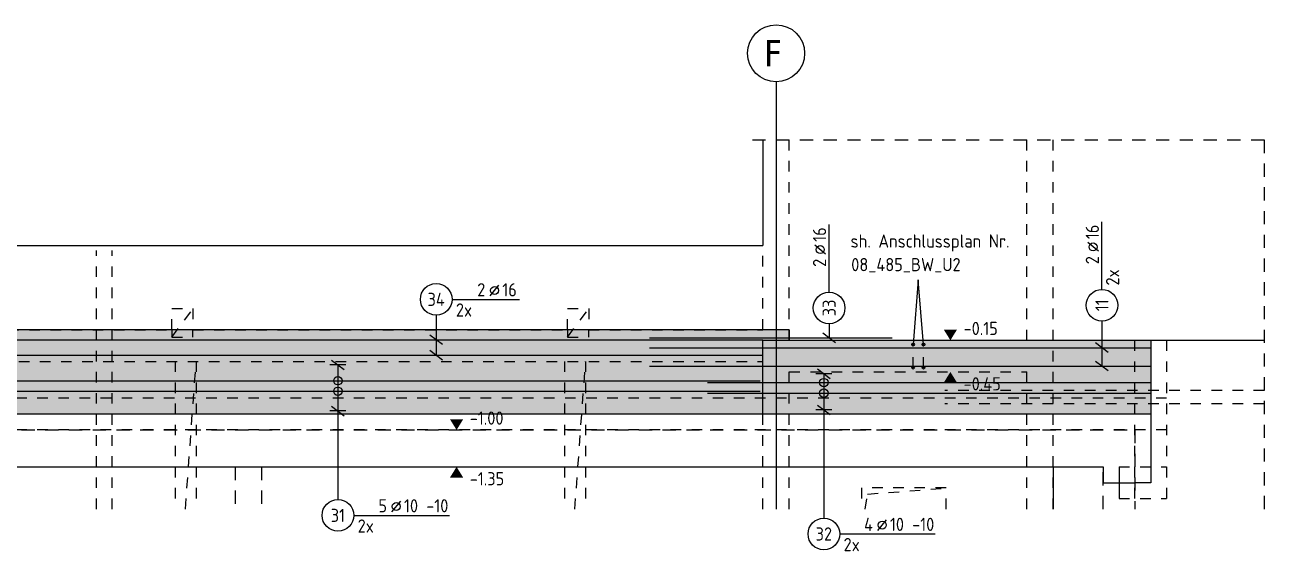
# Model space of a CAD drawing. Extents: x -10 to 81.1, y -14.9 to 49.1.
# Drawn here: x 29.94 to 41.68, y 15.25 to 20.24 of the extents above; entities that cross this region are included whole.
import ezdxf
from ezdxf.enums import TextEntityAlignment as Align

# ---------------------------------------------------------------- set-up
doc = ezdxf.new("R2010")
doc.units = 0
doc.header["$LTSCALE"] = 0.5
for name, pattern in [('AUSGEZOGEN', [1000.01, 1000, 0.01]), ('DOT', [0.175, 0.05, -0.125]), ('HIDDEN', [0.375, 0.25, -0.125]), ('HIDDEN2', [0.187, 0.125, -0.062]), ('HIDDEN4', [0.12, 0.02, -0.1]), ('PUNKT', [0.175, 0.05, -0.125]), ('VERDECKT', [0.375, 0.25, -0.125])]:
    doc.linetypes.add(name, pattern=pattern)
for name, color, linetype in [('ACHSEN', 7, 'Continuous'), ('AFB', 7, 'Continuous'), ('AFU', 7, 'Continuous'), ('BETON', 7, 'Continuous'), ('DRUEBER', 7, 'Continuous'), ('Fugenband', 7, 'Continuous'), ('grau_dunkel', 7, 'Continuous'), ('grau_hell', 7, 'Continuous'), ('HILFE', 7, 'Continuous'), ('koten', 7, 'Continuous'), ('RND', 7, 'Continuous'), ('SFP_Achsen', 7, 'Continuous'), ('TEXT', 7, 'Continuous'), ('VERDECKT', 7, 'Continuous'), ('WBZ', 7, 'Continuous')]:
    doc.layers.add(name, color=color, linetype=linetype)
doc.layers.add('NOPLOT', color=7, linetype='Continuous', plot=False)
doc.styles.add('helv', font='tahoma.ttf')
doc.styles.add('txt', font='isocp.shx')
doc.linetypes.add('AFU_50L', pattern='A,0.75,["/",Standard,S=0.2,R=0,X=-0.01,Y=-0.1],0.07,["/",Standard,S=0.2,R=0,X=-0.01,Y=-0.1],0.75', length=1.57)
doc.linetypes.add('AFU_50M', pattern='A,0.45,["/",Standard,S=0.2,R=0,X=-0.01,Y=-0.1],0.07,["/",Standard,S=0.2,R=0,X=-0.01,Y=-0.1],0.45', length=0.97)

# ---------------------------------------------------------------- blocks, each defined once
blk = doc.blocks.new('okrd_o')
at = {"layer": 'koten', "color": 7, "linetype": 'Continuous'}
blk.add_solid([(-0.125, 0.202), (0.125, 0.202), (0, 0)], dxfattribs=at)
at = {"layer": 'koten', "style": 'txt'}
blk.add_attdef('OKRD', (0.25, 0.1), '', height=0.25, dxfattribs=at)
blk = doc.blocks.new('okrd_u')
at = {"layer": 'koten', "color": 7, "linetype": 'Continuous'}
blk.add_solid([(-0.125, -0.202), (0.125, -0.202), (0, 0)], dxfattribs=at)
at = {"layer": 'koten', "style": 'txt'}
blk.add_attdef('OKRD', (0.25, -0.35), '', height=0.25, dxfattribs=at)
blk = doc.blocks.new('lei_gre')
at = {"layer": 'RND', "color": 7, "linetype": 'Continuous'}
for p, q in [((-0.09, -0.12), (0.09, 0.12)), ((0, 0.15), (0, -0.15))]:
    blk.add_line(p, q, dxfattribs=at)
blk = doc.blocks.new('RND_LEI')
at = {"layer": 'RND', "color": 7, "linetype": 'Continuous'}
blk.add_line((1.022, 0.066), (1.19, 0.27), dxfattribs=at)
for centre, radius in [((0, 0), 0.3), ((1.106, 0.168), 0.075)]:
    blk.add_circle(centre, radius, dxfattribs=at)
at = {"layer": 'RND', "color": 7, "linetype": 'Continuous', "style": 'txt'}
blk.add_attdef('ANZ', text='', height=0.25, dxfattribs=at).set_placement((0.931, 0.057), align=Align.RIGHT)
for tag, p in [('DUM', (1.253, 0.057)), ('ABSTD', (1.674, 0.057)), ('POSTXT', (0.374, -0.327))]:
    blk.add_attdef(tag, p, '', height=0.25, dxfattribs=at)
blk.add_attdef('POSL', text='', height=0.25, dxfattribs=at).set_placement((0, 0), align=Align.MIDDLE)

msp = doc.modelspace()

# ---------------------------------------------------------------- hatches: boundary and pattern name
at = {"layer": 'grau_dunkel'}
h = msp.add_hatch(color=21, dxfattribs=at)
h.paths.add_polyline_path([(39.4295, 16.9507), (39.4295, 16.5507), (39.6795, 16.5507), (39.6795, 17.2507), (37.1795, 17.2507), (37.1795, 17.3507), (35.2795, 17.3507), (35.2795, 17.2807), (35.0795, 17.2807), (35.0795, 17.3507), (31.5295, 17.3507), (31.5295, 17.2807), (31.3295, 17.2807), (31.3295, 17.3507), (27.7795, 17.3507), (27.7795, 17.2807), (27.5795, 17.2807), (27.5795, 17.3507), (27.2045, 17.3507), (27.2045, 17.0507), (29.4295, 17.0507), (29.4295, 16.5507), (29.6795, 16.5507), (29.6795, 17.0507), (36.9295, 17.0507), (36.9295, 16.5507), (37.1795, 16.5507), (37.1795, 16.9507)])
h.paths.add_polyline_path([(35.0495, 16.5507), (35.2131, 16.5507), (35.2495, 17.0507), (35.0495, 17.0507)], flags=17)
h.paths.add_polyline_path([(35.2131, 16.5507), (35.2495, 16.5507), (35.2495, 17.0507)], flags=17)
h.paths.add_polyline_path([(31.3595, 16.5507), (31.5231, 16.5507), (31.5595, 17.0507), (31.3595, 17.0507)], flags=17)
h.paths.add_polyline_path([(31.5595, 17.0507), (31.5231, 16.5507), (31.5595, 16.5507)], flags=17)
h.paths.add_polyline_path([(26.9045, 17.3507), (26.9045, 16.5507), (27.2045, 16.5507), (27.2045, 17.3507)])
h.paths.add_polyline_path([(24.0294, 17.3507), (24.0294, 17.2807), (23.8294, 17.2807), (23.8294, 17.3507), (20.2795, 17.3507), (20.2795, 17.2807), (20.0795, 17.2807), (20.0795, 17.3507), (18.1545, 17.3507), (18.1545, 17.0507), (26.9045, 17.0507), (26.9045, 17.3507)])
h.paths.add_polyline_path([(18.1545, 17.0507), (18.1545, 17.3507), (17.8545, 17.3507), (17.8545, 17.0507)])
h.paths.add_polyline_path([(18.1545, 17.0507), (17.8545, 17.0507), (17.8545, 16.5507), (18.1545, 16.5507)])
h.paths.add_polyline_path([(16.5295, 17.3507), (16.5295, 17.2807), (16.3295, 17.2807), (16.3295, 17.3507), (12.7795, 17.3507), (12.7795, 17.2807), (12.5795, 17.2807), (12.5795, 17.3507), (10.6795, 17.3507), (10.6795, 17.2507), (8.6295, 17.2507), (8.6295, 16.9507), (10.6545, 16.9507), (10.6545, 16.5507), (10.9545, 16.5507), (10.9545, 17.0507), (17.8545, 17.0507), (17.8545, 17.3507)])
h.paths.add_polyline_path([(16.3295, 17.2807), (16.5295, 17.2807), (16.5295, 17.3507), (16.3813, 17.3507)], flags=16)
h.paths.add_polyline_path([(16.3813, 17.3507), (16.3295, 17.3507), (16.3295, 17.2807)], flags=17)
h.paths.add_polyline_path([(12.6313, 17.3507), (12.5795, 17.2807), (12.7795, 17.2807), (12.7795, 17.3507)], flags=17)
h.paths.add_polyline_path([(12.5795, 17.2807), (12.6313, 17.3507), (12.5795, 17.3507)], flags=16)
h.paths.add_polyline_path([(20.2795, 17.2807), (20.2795, 17.3507), (20.1313, 17.3507), (20.0795, 17.2807)], flags=16)
h.paths.add_polyline_path([(20.0795, 17.2807), (20.1313, 17.3507), (20.0795, 17.3507)], flags=16)
h.paths.add_polyline_path([(24.0294, 17.2807), (24.0294, 17.3507), (23.8813, 17.3507), (23.8294, 17.2807)], flags=16)
h.paths.add_polyline_path([(23.8294, 17.2807), (23.8813, 17.3507), (23.8294, 17.3507)], flags=16)
h.paths.add_polyline_path([(27.5795, 17.2807), (27.7795, 17.2807), (27.7795, 17.3507), (27.6313, 17.3507)], flags=16)
h.paths.add_polyline_path([(27.5795, 17.2807), (27.6313, 17.3507), (27.5795, 17.3507)], flags=16)
h.paths.add_polyline_path([(31.3813, 17.3507), (31.3295, 17.2807), (31.5295, 17.2807), (31.5295, 17.3507)], flags=17)
h.paths.add_polyline_path([(31.3295, 17.2807), (31.3813, 17.3507), (31.3295, 17.3507)], flags=16)
h.paths.add_polyline_path([(35.2795, 17.2807), (35.2795, 17.3507), (35.1313, 17.3507), (35.0795, 17.2807)], flags=16)
h.paths.add_polyline_path([(35.1313, 17.3507), (35.0795, 17.3507), (35.0795, 17.2807)], flags=17)
at = {"layer": 'grau_hell'}
h = msp.add_hatch(color=9, dxfattribs=at)
h.paths.add_polyline_path([(8.6295, 16.9507), (8.6295, 17.2507), (8.4295, 17.2507), (8.4295, 16.5507), (10.6545, 16.5507), (10.6545, 16.9507)])
h.paths.add_polyline_path([(17.8545, 16.5507), (17.8545, 17.0507), (10.9545, 17.0507), (10.9545, 16.5507)])
h.paths.add_polyline_path([(29.4295, 16.5507), (29.4295, 17.0507), (27.2045, 17.0507), (27.2045, 16.5507)])
h.paths.add_polyline_path([(31.3595, 16.5507), (31.3595, 17.0507), (29.6795, 17.0507), (29.6795, 16.5507)])
h.paths.add_polyline_path([(31.5595, 17.0507), (31.5595, 16.5507), (35.0495, 16.5507), (35.0495, 17.0507)])
h.paths.add_polyline_path([(36.9295, 16.5507), (36.9295, 17.0507), (35.2495, 17.0507), (35.2495, 16.5507)])
h.paths.add_polyline_path([(37.1795, 16.9507), (37.1795, 16.5507), (39.4295, 16.5507), (39.4295, 16.9507)])
h.paths.add_polyline_path([(39.6795, 16.5507), (40.6045, 16.5507), (40.6045, 17.2507), (39.6795, 17.2507)])

# ---------------------------------------------------------------- linework, layer by layer
at = {"layer": 'ACHSEN', "color": 140, "linetype": 'AUSGEZOGEN'}
msp.add_line((37.0545, 19.7007), (37.0545, 15.6507), dxfattribs=at)
at = {"layer": 'AFB', "color": 1, "linetype": 'AUSGEZOGEN'}
msp.add_line((40.3045, 16.0507), (40.3045, 15.7507), dxfattribs=at)
at = {"layer": 'AFU', "color": 8, "linetype": 'AFU_50L'}
for p, q in [((37.1795, 17.3507), (10.6795, 17.3507)), ((37.1795, 17.3507), (37.1795, 17.2507)), ((37.1795, 17.2507), (41.6795, 17.2507)), ((40.6045, 17.2507), (40.6045, 15.9007)), ((40.6045, 16.5507), (27.2045, 16.5507)), ((29.4295, 16.0507), (40.1545, 16.0507)), ((39.6795, 16.0507), (39.6795, 15.6507)), ((40.1545, 16.0507), (40.1545, 15.9007)), ((40.6045, 15.9007), (40.4545, 15.9007))]:
    msp.add_line(p, q, dxfattribs=at)
at = {"layer": 'AFU', "color": 8, "linetype": 'AFU_50M'}
msp.add_line((40.1545, 15.9007), (40.4545, 15.9007), dxfattribs=at)
at = {"layer": 'BETON', "color": 6, "linetype": 'AUSGEZOGEN'}
for p in [(36.9295, 19.1507), (29.7045, 18.1507)]:
    msp.add_line(p, (36.9295, 18.1507), dxfattribs=at)
at = {"layer": 'DRUEBER', "color": 7, "linetype": 'PUNKT'}
for p, q in [((37.1795, 17.2507), (37.1795, 19.1507)), ((39.4295, 17.2507), (39.4295, 19.1507)), ((39.6795, 15.6507), (39.6795, 19.1507)), ((36.9295, 17.3507), (36.9295, 18.1507)), ((27.7795, 17.3507), (31.3295, 17.3507)), ((31.5295, 17.3507), (35.0795, 17.3507)), ((35.2795, 17.3507), (36.9295, 17.3507)), ((37.1795, 17.2507), (39.4295, 17.2507)), ((36.9295, 15.6507), (36.9295, 17.0507)), ((37.1795, 15.6507), (37.1795, 16.9507)), ((39.4295, 15.6507), (39.4295, 16.9507))]:
    msp.add_line(p, q, dxfattribs=at)
at = {"layer": 'DRUEBER', "color": 7, "linetype": 'DOT'}
for p, q in [((31.3295, 17.3507), (31.3295, 17.5507)), ((31.3295, 17.5507), (31.5295, 17.5507)), ((31.3295, 17.2807), (31.5295, 17.5507)), ((31.5295, 17.5507), (31.5295, 17.3507)), ((35.0795, 17.3507), (35.0795, 17.5507)), ((35.0795, 17.5507), (35.2795, 17.5507)), ((35.0795, 17.2807), (35.2795, 17.5507)), ((35.2795, 17.5507), (35.2795, 17.3507)), ((31.3295, 17.3507), (31.3295, 17.2807)), ((31.3295, 17.2807), (31.5295, 17.2807)), ((31.5295, 17.2807), (31.5295, 17.3507)), ((35.0795, 17.3507), (35.0795, 17.2807)), ((35.0795, 17.2807), (35.2795, 17.2807)), ((35.2795, 17.2807), (35.2795, 17.3507)), ((29.6795, 17.0507), (36.9295, 17.0507)), ((31.3595, 17.0507), (31.3595, 15.6507)), ((31.4576, 15.6507), (31.5595, 17.0507)), ((31.5595, 17.0507), (31.5595, 15.6507)), ((35.0495, 17.0507), (35.0495, 15.6507)), ((35.1476, 15.6507), (35.2495, 17.0507)), ((35.2495, 17.0507), (35.2495, 15.6507)), ((37.1795, 16.9507), (39.4295, 16.9507))]:
    msp.add_line(p, q, dxfattribs=at)
at = {"layer": 'Fugenband', "color": 102, "linetype": 'HIDDEN4'}
for p, q in [((40.4545, 15.7507), (40.4545, 17.2507)), ((40.7545, 17.2507), (40.7545, 15.7507)), ((40.7545, 16.7007), (27.0545, 16.7007)), ((40.7545, 16.4007), (27.0545, 16.4007)), ((40.3045, 16.0507), (40.7545, 16.0507)), ((40.3045, 15.7507), (40.7545, 15.7507))]:
    msp.add_line(p, q, dxfattribs=at)
at = {"layer": 'HILFE', "color": 102, "linetype": 'HIDDEN'}
for p, q in [((36.8295, 19.1507), (41.6795, 19.1507)), ((41.6795, 19.1507), (41.6795, 15.6507))]:
    msp.add_line(p, q, dxfattribs=at)
at = {"layer": 'HILFE', "color": 102, "linetype": 'AUSGEZOGEN'}
for p, q in [((38.4005, 17.8239), (38.3519, 17.2107)), ((38.4519, 17.2107), (38.4005, 17.8239))]:
    msp.add_line(p, q, dxfattribs=at)
at = {"layer": 'NOPLOT', "color": 191, "linetype": 'AUSGEZOGEN'}
for p, q in [((36.9295, 16.5507), (36.9295, 17.2507)), ((36.9295, 17.2507), (37.1795, 17.2507))]:
    msp.add_line(p, q, dxfattribs=at)
at = {"layer": 'RND', "color": 7, "linetype": 'AUSGEZOGEN'}
for p, q in [((37.5571, 17.7076), (37.5571, 18.3476)), ((40.142, 17.7331), (40.142, 18.3731)), ((33.9837, 17.6387), (34.6237, 17.6387)), ((32.9025, 17.0182), (32.9025, 16.5806)), ((37.5069, 16.934), (37.5069, 16.5912)), ((32.9025, 16.5806), (32.9025, 15.7411)), ((37.5069, 16.5912), (37.5069, 15.5649)), ((33.0525, 15.5911), (33.9588, 15.5911)), ((37.6569, 15.4149), (38.5632, 15.4149))]:
    msp.add_line(p, q, dxfattribs=at)
at = {"layer": 'RND', "color": 102, "linetype": 'AUSGEZOGEN'}
for p, q in [((33.8337, 17.4887), (33.8337, 17.1087)), ((37.5571, 17.4076), (37.5571, 17.2726)), ((40.142, 17.4331), (40.142, 17.0053))]:
    msp.add_line(p, q, dxfattribs=at)
at = {"layer": 'RND', "color": 1, "linetype": 'HIDDEN2'}
for points in [[(30.6137, 15.6507), (30.6137, 18.1007)], [(30.7637, 15.6507), (30.7637, 18.1007)], [(38.3519, 16.9907), (38.3519, 17.2107)], [(38.4519, 16.9907), (38.4519, 17.2107)], [(41.6795, 16.7738), (38.6545, 16.7738)], [(41.6795, 16.6488), (38.6545, 16.6488)]]:
    msp.add_lwpolyline(points, dxfattribs=at)
at = {"layer": 'RND', "color": 1, "linetype": 'AUSGEZOGEN'}
for points in [[(35.8545, 17.2726), (38.1545, 17.2726)], [(23.4295, 17.2554), (36.9295, 17.2554)], [(35.8545, 17.1805), (40.6045, 17.1805)], [(23.4295, 17.1087), (36.9295, 17.1087)], [(35.8545, 17.0053), (40.6045, 17.0053)], [(27.1045, 16.8671), (36.9045, 16.8671)], [(36.4045, 16.8499), (40.6045, 16.8499)], [(27.1045, 16.7671), (36.9045, 16.7671)], [(36.4045, 16.7499), (40.6045, 16.7499)]]:
    msp.add_lwpolyline(points, dxfattribs=at)
at = {"layer": 'RND', "color": 7, "linetype": 'AUSGEZOGEN'}
for centre, radius in [((38.3519, 17.2107), 0.0125), ((38.4519, 17.2107), 0.0125), ((38.3519, 16.9907), 0.0125), ((38.4519, 16.9907), 0.0125), ((32.9025, 16.8671), 0.04), ((32.9025, 16.7671), 0.04), ((37.5069, 16.8499), 0.04), ((37.5069, 16.7499), 0.04)]:
    msp.add_circle(centre, radius, dxfattribs=at)
at = {"layer": 'SFP_Achsen', "color": 7, "linetype": 'AUSGEZOGEN'}
msp.add_circle((37.0545, 19.9711), 0.2705, dxfattribs=at)
at = {"layer": 'VERDECKT', "color": 7, "linetype": 'VERDECKT'}
msp.add_line((27.2045, 16.4007), (40.4545, 16.4007), dxfattribs=at)
at = {"layer": 'VERDECKT', "color": 7, "linetype": 'HIDDEN'}
for p, q in [((40.4545, 16.4007), (40.4545, 15.6507)), ((29.6795, 16.0507), (31.9295, 16.0507)), ((31.9295, 16.0507), (31.9295, 15.6507)), ((32.1795, 16.0507), (40.1545, 16.0507)), ((32.1795, 16.0507), (32.1795, 15.6507)), ((40.1545, 15.6507), (40.1545, 16.0507))]:
    msp.add_line(p, q, dxfattribs=at)
at = {"layer": 'WBZ', "color": 102, "linetype": 'HIDDEN2'}
for p, q in [((37.8979, 15.6507), (37.9215, 15.7922)), ((37.9215, 15.7922), (38.6645, 15.8507))]:
    msp.add_line(p, q, dxfattribs=at)
msp.add_lwpolyline([(38.6645, 15.6507), (38.6645, 15.8507), (37.8645, 15.8507), (37.8645, 15.6507)], dxfattribs=at)

# ---------------------------------------------------------------- block references
at = {"layer": 'koten', "color": 7, "linetype": 'AUSGEZOGEN'}
ref = msp.add_blockref('okrd_o', (38.706, 17.2507), dxfattribs=dict(at, xscale=0.5, yscale=0.5, zscale=0.5))
ref.add_attrib('OKRD', '-0.15', (38.831, 17.3007), dxfattribs={"layer": '0', "color": 0, "linetype": 'ByBlock', "height": 0.125, "style": 'txt'})
ref = msp.add_blockref('okrd_u', (38.706, 16.9507), dxfattribs=dict(at, xscale=0.5, yscale=0.5, zscale=0.5))
ref.add_attrib('OKRD', '-0.45', (38.831, 16.7757), dxfattribs={"layer": '0', "color": 0, "linetype": 'ByBlock', "height": 0.125, "style": 'txt'})
at = {"layer": 'koten', "color": 7, "linetype": 'HIDDEN'}
ref = msp.add_blockref('okrd_o', (34.027, 16.4007), dxfattribs=dict(at, xscale=0.5, yscale=0.5, zscale=0.5))
ref.add_attrib('OKRD', '-1.00', (34.152, 16.4507), dxfattribs={"layer": '0', "color": 0, "linetype": 'ByBlock', "height": 0.125, "style": 'txt'})
at = {"layer": 'koten', "color": 7, "linetype": 'AUSGEZOGEN'}
ref = msp.add_blockref('okrd_u', (34.027, 16.0507), dxfattribs=dict(at, xscale=0.5, yscale=0.5, zscale=0.5))
ref.add_attrib('OKRD', '-1.35', (34.152, 15.8757), dxfattribs={"layer": '0', "color": 0, "linetype": 'ByBlock', "height": 0.125, "style": 'txt'})
at = {"layer": 'RND', "color": 7, "linetype": 'AUSGEZOGEN', "xscale": 0.5, "yscale": 0.5, "zscale": 0.5, "rotation": 90}
for p, values in [((40.142, 17.5831), {'POSL': '11', 'DUM': '16', 'ANZ': '2', 'POSTXT': '2x'}), ((37.5571, 17.5576), {'POSL': '33', 'DUM': '16', 'ANZ': '2'})]:
    msp.add_blockref('RND_LEI', p, dxfattribs=at).add_auto_attribs(values)
at = {"layer": 'RND', "color": 7, "linetype": 'AUSGEZOGEN', "xscale": 0.5, "yscale": 0.5, "zscale": 0.5}
for p, values in [((33.8337, 17.6387), {'POSL': '34', 'DUM': '16', 'ANZ': '2', 'POSTXT': '2x'}), ((32.9025, 15.5911), {'POSL': '31', 'DUM': '10', 'ANZ': '5', 'ABSTD': '-10', 'POSTXT': '2x'}), ((37.5069, 15.4149), {'POSL': '32', 'DUM': '10', 'ANZ': '4', 'ABSTD': '-10', 'POSTXT': '2x'})]:
    msp.add_blockref('RND_LEI', p, dxfattribs=at).add_auto_attribs(values)
for p, rotation in [((33.8337, 17.2554), 89.99999999999919), ((37.5571, 17.2726), 90), ((33.8337, 17.1087), 90), ((40.142, 17.1805), 90), ((32.9025, 17.0182), 270), ((40.142, 17.0053), 90), ((37.5069, 16.934), 270), ((32.9025, 16.5806), 270), ((37.5069, 16.5912), 270)]:
    msp.add_blockref('lei_gre', p, dxfattribs=dict(at, rotation=rotation))

# ---------------------------------------------------------------- texts
at = {"layer": 'SFP_Achsen', "color": 6, "linetype": 'AUSGEZOGEN', "style": 'helv'}
msp.add_text('F', height=0.25, dxfattribs=at).set_placement((36.9404, 19.8467))
at = {"layer": 'TEXT', "color": 7, "style": 'txt'}
for s, p in [('sh. Anschlussplan Nr. ', (37.7598, 18.1292)), ('08_485_BW_U2', (37.7664, 17.9055))]:
    msp.add_text(s, height=0.125, dxfattribs=at).set_placement(p)

doc.saveas('drawing.dxf')
